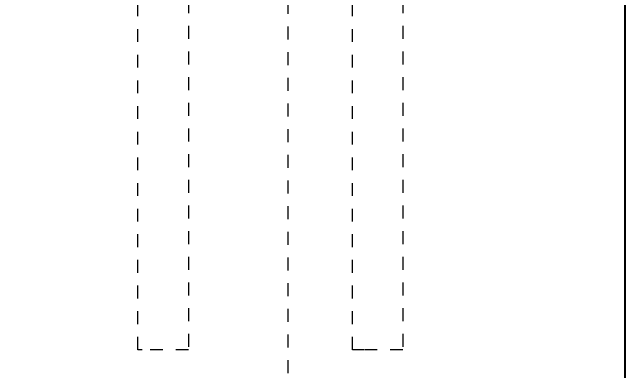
# Model space of a CAD drawing. Header units: inches. Extents: x -14 to 184, y -4 to 134.
# Drawn here: x 68.866 to 73.638, y 106.779 to 109.573 of the extents above; entities that cross this region are included whole.
import ezdxf

# ---------------------------------------------------------------- set-up
doc = ezdxf.new("R2010")
doc.units = ezdxf.units.IN
doc.linetypes.add('HIDDEN', pattern=[1.905, 1.27, -0.635])
doc.layers.add('ZANO_R_przerywana', color=250, linetype='HIDDEN', lineweight=0)
doc.layers.add('ZANO_W', color=1, linetype='Continuous', lineweight=0)
doc.styles.get("Standard").update_dxf_attribs({"font": 'arial.ttf'})
doc.dimstyles.new('amerykanie', dxfattribs={"dimtxt": 50, "dimasz": 50, "dimexe": 0.5, "dimexo": 0.5, "dimgap": 1, "dimtad": 1, "dimdec": 0, "dimzin": 0, "dimlunit": 5, "dimtxsty": 'Standard', "dimcen": 0.09, "dimclrd": 1, "dimclre": 1, "dimclrt": 1, "dimazin": 0, "dimtfac": 1, "dimtdec": 0, "dimtmove": 0, "dimatfit": 3, "dimfxl": 1, "dimtzin": 0, "dimarcsym": 1})

# ---------------------------------------------------------------- blocks, each defined once
blk = doc.blocks.new('*D382')
at = {"layer": 'ZANO_W', "color": 1, "lineweight": -2}
for p, q in [((-5.3212, 110.8549), (-5.3212, 104.2514)), ((73.6377, 110.8549), (73.6377, 104.2514)), ((-4.3212, 104.7514), (72.6377, 104.7514))]:
    blk.add_line(p, q, dxfattribs=at)
at = {"layer": 'ZANO_W', "color": 1}
for points in [[(-4.3212, 104.918), (-4.3212, 104.5847), (-5.3212, 104.7514)], [(72.6377, 104.5847), (72.6377, 104.918), (73.6377, 104.7514)]]:
    blk.add_solid(points, dxfattribs=at)
at = {"layer": 'ZANO_W', "color": 1, "insert": (34.1583, 106.0916), "char_height": 1.625, "attachment_point": 5}
blk.add_mtext('78 15/16', dxfattribs=at)

msp = doc.modelspace()

# ---------------------------------------------------------------- linework, layer by layer
at = {"layer": 'ZANO_R_przerywana', "ltscale": 0.05}
for p, q in [((69.84572, 106.94258), (69.84572, 111.667)), ((70.23942, 111.667), (70.23942, 106.94258)), ((71.51605, 106.94258), (71.51605, 111.667)), ((71.90976, 111.667), (71.90976, 106.94258)), ((71.01693, 101.1614), (71.01693, 111.35487)), ((69.8783, 106.94258), (69.84581, 106.94258)), ((70.23942, 106.94258), (69.8783, 106.94258)), ((70.23933, 106.94258), (70.23942, 106.94258)), ((70.23942, 106.94258), (70.23942, 106.94258)), ((71.60443, 106.94258), (71.5161, 106.94258)), ((71.90971, 106.94258), (71.60443, 106.94258))]:
    msp.add_line(p, q, dxfattribs=at)

# ---------------------------------------------------------------- dimensions: what is measured, and where the dimension line sits
at = {"layer": 'ZANO_W'}
dim = msp.add_linear_dim(base=(73.63774, 104.75136), p1=(-5.32117, 111.35487), p2=(73.63774, 111.35487), dimstyle='amerykanie', override={"dimtxt": 1.625, "dimasz": 1, "dimgap": 0.5, "dimdec": 4, "dimaunit": 1, "dimadec": 1, "dimtdec": 4, "dimtmove": 1, "dimfrac": 2}, dxfattribs=at)
dim.commit()
dim.dimension.update_dxf_attribs({"geometry": '*D382', "text_midpoint": (34.15829, 106.09157)})

doc.saveas('drawing.dxf')
